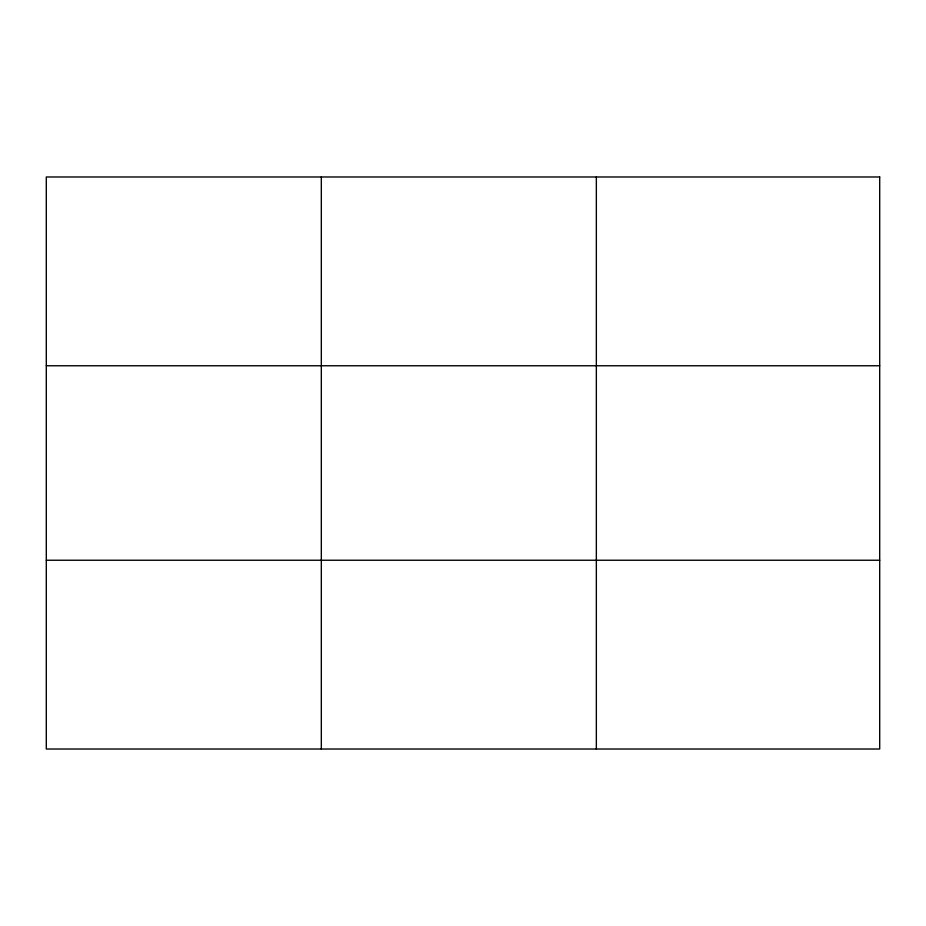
<?xml version="1.0" encoding="UTF-8"?>
<svg xmlns="http://www.w3.org/2000/svg" width="926" height="926" viewBox="0 0 926 926"><rect width="100%" height="100%" fill="white"/><g stroke="black" fill="none" stroke-linecap="round" stroke-linejoin="round"><path stroke-width="1.39" d="M321.322 176.982L321.322 749.018M596.344 176.982L596.344 749.018M46.3 365.758L879.7 365.758M46.3 560.242L879.7 560.242M879.7 176.982L879.7 749.018L46.3 749.018L46.3 176.982L879.7 176.982"/></g></svg>
